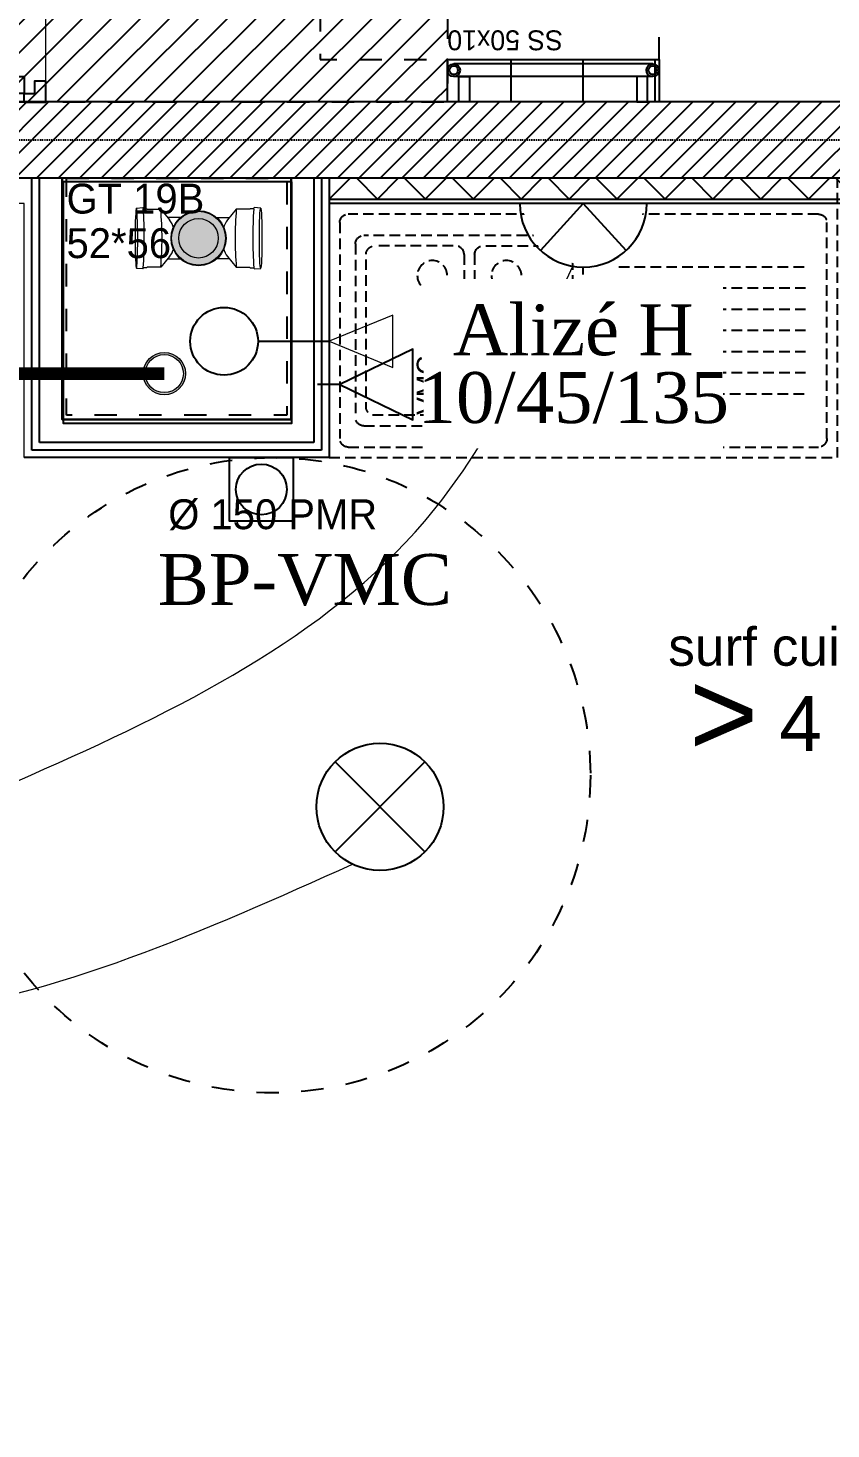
# Model space of a CAD drawing. Header units: centimetres. Extents: x 2191 to 12545, y -680 to 18662.
# Drawn here: x 11581.9 to 11771.5, y 3839 to 4169.9 of the extents above; entities that cross this region are included whole.
import ezdxf

# ---------------------------------------------------------------- set-up
doc = ezdxf.new("R2010")
doc.units = ezdxf.units.CM
for name, pattern in [('ISO-03', [1.5, 0.6, -0.9]), ('prlm_eu', [2, 1.25, -0.25, 0.25, -0.25]), ('Style de ligne -1', [0.41664, 0.20828, -0.20836]), ('Style de ligne -13', [0.147638, 0.098425, -0.049213]), ('Style de ligne -18', [0.164042, 0.054681, -0.109361]), ('Style de ligne -5', [0.20828, 0.069425, -0.138855]), ('VW-01', [0.41656, 0.20828, -0.20828])]:
    doc.linetypes.add(name, pattern=pattern)
for name, color, linetype in [('B Aménagement intérieur', 252, 'Continuous'), ('B Faux plafonds', 252, 'Continuous'), ('B Faux plafonds_Hatch', 252, 'Continuous'), ('B GÈnÈral_Hatch', 252, 'Continuous'), ('B Général', 252, 'Continuous'), ('C ANNOTATIONS-axes horizontaux', 252, 'Style de ligne -1'), ('C ANNOTATIONS-PMR', 252, 'Style de ligne -5'), ('C ANNOTATIONS-prestations', 252, 'Continuous'), ('C ANNOTATIONS-textes-numérotation gaine', 252, 'ISO-03'), ('D SURFACES-shab', 252, 'Continuous'), ('F REMPLISSAGE-vert clair', 252, 'Continuous'), ('F REMPLISSAGE-vert foncé', 252, 'Continuous'), ('prlm-CHAUFF-CONV', 20, 'Continuous'), ('prlm-EAU-CHU', 42, 'Continuous'), ('prlm-EAU-EUEV', 25, 'Continuous'), ('prlm-GT', 242, 'Continuous'), ('prlm-VMC', 93, 'Continuous')]:
    doc.layers.add(name, color=color, linetype=linetype)
doc.layers.add('prlm-ELEC-CFO', color=1, linetype='Continuous', lineweight=25)
doc.styles.add('Eurostile', font='Eurosti.TTF')
doc.styles.add('Eurostile (italic)', font='Eurostib.TTF')
doc.styles.add('prlm-sejc', font='arial.ttf', dxfattribs={"height": 20})
doc.styles.add('prlm-vmc', font='pala.ttf', dxfattribs={"height": 14})

# ---------------------------------------------------------------- blocks, each defined once
blk = doc.blocks.new('B 70.Rond 150_PMR')
at = {"layer": 'B Général', "linetype": 'VW-01', "ltscale": 25.4}
blk.add_circle((0, 0), 75, dxfattribs=at)
at = {"layer": 'B Général', "insert": (-61.5, 0), "char_height": 7.059, "attachment_point": 5, "rotation": 90, "line_spacing_factor": 0.894142, "style": 'Eurostile (italic)'}
blk.add_mtext('Ø 150 PMR', dxfattribs=at)
blk = doc.blocks.new('B 70.Evier 120.60 T3 et +')
at = {"layer": 'B Général', "linetype": 'Style de ligne -13', "ltscale": 25.4}
for p, q in [((-55.5, -2.5), (55.5, -2.5)), ((-57.5, -55.5), (-57.5, -4.5)), ((57.5, -4.5), (57.5, -55.5)), ((0, -50.5), (0, -9.53)), ((2, -7.53), (51.79, -7.53)), ((53.79, -9.53), (53.79, -50.5)), ((18.98, -10), (18.98, -10)), ((-52.12, -15), (-7.88, -15)), ((-52.5, -20), (-7.5, -20)), ((-52.5, -25), (-7.5, -25)), ((-52.5, -30), (-7.5, -30)), ((-52.5, -35), (-7.5, -35)), ((-52.5, -40), (-7.5, -40)), ((-52.12, -45), (-7.88, -45)), ((25.65, -43.33), (25.65, -43.33)), ((51.79, -52.5), (2, -52.5)), ((9.17, -50), (9.17, -50)), ((55.5, -57.5), (-55.5, -57.5))]:
    blk.add_line(p, q, dxfattribs=at)
at = {"layer": 'B Général', "linetype": 'Style de ligne -13', "ltscale": 25.4, "flags": 128}
blk.add_lwpolyline([(-60, 0), (-60, 6), (60, 6), (60, 0)], dxfattribs=at)
blk.add_lwpolyline([(-60, 0), (60, 0), (60, -60), (-60, -60)], close=True, dxfattribs=at)
for points in [[(25.65, -12), (25.65, -48, -0.414212), (23.65, -50), (4.5, -50, -0.198914), (3.09, -49.41, -0.198914), (2.5, -48), (2.5, -12, -0.414214), (4.5, -10)], [(25.65, -12, 0.414212), (23.65, -10), (4.45, -10)], [(28.15, -12), (28.15, -48, 0.414212), (30.15, -50), (49.29, -50, 0.198914), (50.71, -49.41, 0.198914), (51.29, -48), (51.29, -12, 0.414214), (49.29, -10)], [(28.15, -12, -0.414212), (30.15, -10), (49.34, -10)]]:
    blk.add_lwpolyline(points, format="xyb", dxfattribs=at)
at = {"layer": 'B Général', "linetype": 'Style de ligne -13', "ltscale": 25.4}
for centre, start, end in [((-55.5, -4.5), 90, 180), ((55.5, -4.5), 0, 90), ((2, -9.53), 90, 180), ((51.79, -9.53), 0, 90), ((2, -50.5), 180, 270), ((51.79, -50.5), 270, 0), ((-55.5, -55.5), 180, 270), ((55.5, -55.5), 270, 0)]:
    blk.add_arc(centre, 2, start, end, dxfattribs=at)
for centre in [(18.15, -17), (35.65, -17)]:
    blk.add_ellipse(centre, major_axis=(3.54, 0), ratio=1, dxfattribs=at)
blk = doc.blocks.new('B 70.VMC')
at = {"layer": 'B Général', "linetype": 'Style de ligne -1', "ltscale": 25.4}
blk.add_line((0, 10.77), (0, 17), dxfattribs=at)
at = {"layer": 'B Général', "linetype": 'Continuous', "flags": 128}
blk.add_lwpolyline([(0, 10.77), (-8.34, -6.52), (8.34, -6.52)], close=True, dxfattribs=at)
at = {"layer": 'C ANNOTATIONS-prestations', "insert": (-7.15, -7.39), "char_height": 4.706, "attachment_point": 1, "line_spacing_factor": 0.894142, "style": 'Eurostile'}
blk.add_mtext('VMC', dxfattribs=at)
blk = doc.blocks.new('B 70.Groupe-13-1')
at = {"layer": 'B GÈnÈral_Hatch', "linetype": 'Continuous'}
h = blk.add_hatch(dxfattribs=at)
h.set_pattern_fill('02_ISOLANT', color=256, angle=180, style=0, pattern_type=2)
h.set_pattern_definition([(225, (0, 0), (5.656854, -5.656854), []), (315, (0, 0), (-5.656854, -5.656854), [])])
h.paths.add_polyline_path([(11934.45, 4129.41), (11934.45, 4134.41), (11653.04, 4134.41), (11653.04, 4129.41)])
at = {"layer": 'B Général', "linetype": 'Continuous'}
for p, q in [((11590.04, 4077.41), (11590.04, 4134.41)), ((11644.04, 4134.41), (11644.04, 4077.41)), ((11934.45, 4134.41), (11653.04, 4134.41)), ((11934.45, 4134.41), (11653.04, 4134.41)), ((11934.45, 4129.41), (11653.04, 4129.41)), ((11934.45, 4128.41), (11653.04, 4128.41)), ((11934.45, 4128.41), (11653.04, 4128.41)), ((11653.04, 4128.41), (11653.04, 4068.41)), ((11644.04, 4077.41), (11590.04, 4077.41)), ((11653.04, 4068.41), (11581.04, 4068.41))]:
    blk.add_line(p, q, dxfattribs=at)
at = {"layer": 'D SURFACES-shab', "lineweight": 18, "flags": 128}
blk.add_lwpolyline([(11530.04, 3583.39), (11530.04, 3551.39), (11934.47, 3551.39), (11934.45, 4128.41), (11653.04, 4128.41), (11653.04, 4068.41), (11581.04, 4068.41), (11581.04, 4128.41), (11449.45, 4128.41), (11449.45, 3841.41), (11513.76, 3841.41), (11513.76, 3583.39)], close=True, dxfattribs=at)
at = {"layer": 'F REMPLISSAGE-vert clair'}
for p, q in [((11582.84, 4070.21), (11582.84, 4134.41)), ((11584.64, 4072.01), (11584.64, 4134.41)), ((11584.64, 4072.01), (11584.64, 4134.41)), ((11649.44, 4134.41), (11649.44, 4072.01)), ((11649.44, 4134.41), (11649.44, 4072.01)), ((11651.24, 4134.41), (11651.24, 4070.21)), ((11651.24, 4070.21), (11582.84, 4070.21)), ((11649.44, 4072.01), (11584.64, 4072.01)), ((11649.44, 4072.01), (11584.64, 4072.01))]:
    blk.add_line(p, q, dxfattribs=at)
at = {"layer": 'F REMPLISSAGE-vert clair', "linetype": 'Continuous'}
for p, q in [((11590.04, 4077.41), (11590.04, 4134.41)), ((11644.04, 4134.41), (11644.04, 4077.41)), ((11644.04, 4077.41), (11590.04, 4077.41))]:
    blk.add_line(p, q, dxfattribs=at)
at = {"layer": 'F REMPLISSAGE-vert foncé'}
for p, q in [((11582.84, 4070.21), (11582.84, 4134.41)), ((11651.24, 4134.41), (11651.24, 4070.21)), ((11651.24, 4070.21), (11582.84, 4070.21))]:
    blk.add_line(p, q, dxfattribs=at)
at = {"layer": 'F REMPLISSAGE-vert foncé', "linetype": 'Continuous'}
for p, q in [((11653.04, 4134.41), (11653.04, 4068.41)), ((11653.04, 4068.41), (11581.04, 4068.41))]:
    blk.add_line(p, q, dxfattribs=at)
at = {"layer": 'B Général', "xscale": -1}
blk.add_blockref('B 70.Evier 120.60 T3 et +', (11713.04, 4128.41), dxfattribs=at)
at = {"layer": 'B Général', "rotation": 90}
blk.add_blockref('B 70.VMC', (11666.31, 4085.66), dxfattribs=at)
at = {"layer": 'C ANNOTATIONS-PMR', "ltscale": 25.4, "rotation": 270}
blk.add_blockref('B 70.Rond 150_PMR', (11639.71, 3993.41), dxfattribs=at)
blk = doc.blocks.new('B 70.PP 80')
at = {"layer": 'B Général', "flags": 128}
blk.add_lwpolyline([(-43, 2.5), (-43, 85.5), (-39, 85.5), (-39, 2.5)], close=True, dxfattribs=at)
at = {"layer": 'B Général', "linetype": 'Style de ligne -18', "ltscale": 25.4, "flags": 128}
blk.add_lwpolyline([(46, 2.5), (45.27, 13.33), (43.1, 23.98), (39.53, 34.26), (34.61, 44), (28.44, 53.03), (21.1, 61.19), (12.74, 68.35), (3.5, 74.38), (-6.47, 79.18), (-17, 82.67), (-27.91, 84.79), (-39, 85.5)], dxfattribs=at)
at = {"layer": 'B Général', "linetype": 'Continuous', "flags": 128}
for points in [[(-45, 2.5), (-43, 2.5), (-43, 0), (-40, 0), (-40, -2.5), (-45, -2.5)], [(48, 2.5), (46, 2.5), (46, 0), (43, 0), (43, -2.5), (48, -2.5), (48, -2.5), (48, -2.5), (48, 1.79), (48, 1.79)]]:
    blk.add_lwpolyline(points, close=True, dxfattribs=at)
at = {"layer": 'C ANNOTATIONS-prestations', "insert": (-37.5, 32.5), "char_height": 5.8825, "attachment_point": 1, "rotation": 90, "line_spacing_factor": 0.894142, "style": 'Eurostile'}
blk.add_mtext('PP 83 x 204', dxfattribs=at)
blk = doc.blocks.new('B 70.200_wc-2')
at = {"layer": 'B Général', "linetype": 'Continuous'}
for p, q in [((-25, -20.1), (-25, 0)), ((-24.9, 0.1), (24.9, 0.1)), ((25, -20.1), (25, 0)), ((-19.5, -44.2), (-19.5, -21.9)), ((19.5, -44.2), (19.5, -21.9))]:
    blk.add_line(p, q, dxfattribs=at)
at = {"layer": 'B Général', "linetype": 'Continuous', "flags": 128}
blk.add_lwpolyline([(-25, -20.1), (-24.9, -20.6), (-24.75, -20.9), (-24.55, -21.2), (-24.3, -21.45), (-23.9, -21.7), (-23.4, -21.85), (-23.15, -21.9), (23.25, -21.9), (23.55, -21.85), (23.9, -21.7), (24.2, -21.5), (24.45, -21.3), (24.65, -21.05), (24.8, -20.75), (24.9, -20.5), (24.95, -20.3), (25, -20.1)], dxfattribs=at)
for points in [[(-19.5, -44.2), (-19.5, -44.2, 0.036537), (-19.11, -49.53, 0.035337), (-17.94, -54.75), (-17.94, -54.75, 0.041299), (-16.22, -59.09), (-16.22, -59.09), (-16.22, -59.1, 0.041783), (-13.79, -63.08, 0.053503), (-10.77, -66.4), (-10.77, -66.4, 0.054816), (-7.12, -69.02), (-7.12, -69.02, 0.063755), (-3.68, -70.42), (-3.68, -70.42, 0.064897), (0, -70.9)], [(0, -70.9, 0.064897), (3.68, -70.42), (3.68, -70.42, 0.063726), (7.12, -69.02), (7.12, -69.02, 0.054816), (10.77, -66.4), (10.77, -66.4, 0.053503), (13.79, -63.08, 0.041783), (16.22, -59.1), (16.22, -59.09), (16.22, -59.09, 0.041299), (17.94, -54.75), (17.94, -54.75, 0.035337), (19.11, -49.53, 0.036556), (19.5, -44.2)]]:
    blk.add_lwpolyline(points, format="xyb", dxfattribs=at)
at = {"layer": 'B Général', "linetype": 'Continuous'}
for centre, start, end in [((-24.9, 0), 90, 180), ((24.9, 0), 0, 90)]:
    blk.add_arc(centre, 0.1, start, end, dxfattribs=at)
blk = doc.blocks.new('B 70.Groupe-2-1')
at = {"layer": 'B Général', "linetype": 'Style de ligne -1', "ltscale": 25.4, "flags": 128}
blk.add_lwpolyline([(-35.4, 7.6), (35.6, 7.6), (35.6, -32.4), (-35.4, -32.4)], close=True, dxfattribs=at)
at = {"layer": 'B Général', "xscale": -1, "rotation": 270}
blk.add_blockref('B 70.200_wc-2', (35.5, 7.5), dxfattribs=at)
blk = doc.blocks.new('B 70.WC-plan-PMR')
at = {"layer": 'B Général', "linetype": 'Style de ligne -1', "ltscale": 25.4, "flags": 128}
blk.add_lwpolyline([(-114.5, 112.5), (15.5, 112.5), (15.5, 32.5), (-114.5, 32.5)], close=True, dxfattribs=at)
at = {"layer": 'B Général'}
blk.add_blockref('B 70.Groupe-2-1', (0, 0), dxfattribs=at)
blk = doc.blocks.new('B 70.Sèche-serviette')
at = {"layer": 'B GÈnÈral_Hatch', "linetype": 'Continuous'}
h = blk.add_hatch(dxfattribs=at)
h.set_pattern_fill('H_BARDAGE V 150', color=256, style=0, pattern_type=2)
h.set_pattern_definition([(90, (0, 3.493), (17, 0), [])])
h.paths.add_polyline_path([(-25, 8.4925), (25, 8.4925), (25, -1.5075), (-25, -1.5075)])
at = {"layer": 'B Général', "linetype": 'Continuous', "flags": 128}
blk.add_lwpolyline([(-25, 8.4925), (25, 8.4925), (25, -1.5075), (-25, -1.5075)], close=True, dxfattribs=at)
at = {"layer": 'C ANNOTATIONS-prestations', "insert": (25, -8.4925), "char_height": 4.706, "width": 50, "attachment_point": 9, "line_spacing_factor": 0.894142, "style": 'Eurostile'}
blk.add_mtext('SS 50x10', dxfattribs=at)
blk = doc.blocks.new('B 70.Groupe-26-1')
at = {"layer": 'B Faux plafonds_Hatch', "linetype": 'Continuous'}
h = blk.add_hatch(dxfattribs=at)
h.set_pattern_fill('F_P__SOFFITE', color=256, style=0, pattern_type=2)
h.set_pattern_definition([(45, (0, 0.2205), (-3.5277778, 3.3072917), [])])
h.paths.add_polyline_path([(11449.45, 4498.39), (11449.45, 4152.41), (11681.04, 4152.41), (11681.04, 4292.29), (11581.04, 4292.29), (11581.04, 4498.39)])
at = {"layer": 'B Faux plafonds', "linetype": 'VW-01', "ltscale": 25.4, "flags": 128}
blk.add_lwpolyline([(11449.45, 4498.39), (11449.45, 4152.41), (11681.04, 4152.41), (11681.04, 4292.29), (11581.04, 4292.29), (11581.04, 4498.39)], close=True, dxfattribs=at)
at = {"layer": 'B Général', "linetype": 'Continuous'}
blk.add_line((11581.04, 4152.39), (11586.04, 4152.39), dxfattribs=at)
at = {"layer": 'D SURFACES-shab', "lineweight": 18, "flags": 128}
blk.add_lwpolyline([(11934.45, 4152.41), (11934.45, 4340.39), (11746.04, 4340.39), (11746.04, 4340.39), (11681.04, 4340.39), (11681.04, 4292.41), (11586.04, 4292.41), (11586.04, 4152.41)], close=True, dxfattribs=at)
at = {"layer": 'B Général', "xscale": -1, "rotation": 270}
blk.add_blockref('B 70.WC-plan-PMR', (11618.44, 4276.91), dxfattribs=at)
at = {"layer": 'B Général'}
for name, p, rotation in [('B 70.PP 80', (11583.54, 4197.39), 90), ('B 70.Sèche-serviette', (11705.94, 4160.9), 180)]:
    blk.add_blockref(name, p, dxfattribs=dict(at, rotation=rotation))
blk = doc.blocks.new('B 70.Groupe-29-1')
at = {"layer": 'B Général', "linetype": 'VW-01', "ltscale": 25.4, "flags": 128}
blk.add_lwpolyline([(11591.04, 4134.41), (11643.04, 4134.41), (11643.04, 4078.41), (11591.04, 4078.41)], close=True, dxfattribs=at)
at = {"layer": 'C ANNOTATIONS-textes-numérotation gaine', "insert": (11591.04, 4133.11), "char_height": 7.059, "width": 37, "attachment_point": 1, "line_spacing_factor": 0.894142, "style": 'Eurostile'}
blk.add_mtext('GT 19B\\P52*56', dxfattribs=at)
blk = doc.blocks.new('xi.cceu3')
at = {"layer": 'prlm-EAU-CHU', "color": 0, "lineweight": 13}
for p, q in [((-14.67, 7.11), (-13.12, 7.25)), ((-13.03, 6.94), (-13.12, 7.25)), ((-13.03, 6.97), (-12.22, 6.97)), ((-12.22, 6.97), (-12.09, 6.85)), ((-12.09, 6.85), (-8.92, 6.85)), ((-8.91, 6.84), (-6.83, 4.34)), ((8.91, 6.84), (6.83, 4.34)), ((12.09, 6.85), (8.92, 6.85)), ((12.22, 6.97), (12.09, 6.85)), ((13.03, 6.97), (12.22, 6.97)), ((13.03, 6.94), (13.12, 7.25)), ((14.67, 7.11), (13.12, 7.25)), ((-4.09, 4.87), (-7.27, 4.87)), ((4.09, 4.87), (7.27, 4.87)), ((-6.83, -4.34), (-8.91, -6.84)), ((-7.27, -4.87), (-4.09, -4.87)), ((7.27, -4.87), (4.09, -4.87)), ((6.83, -4.34), (8.91, -6.84)), ((-13.12, -7.25), (-14.67, -7.11)), ((-13.12, -7.25), (-13.03, -6.97)), ((-12.22, -6.97), (-13.03, -6.97)), ((-12.09, -6.85), (-12.22, -6.97)), ((-8.92, -6.85), (-12.09, -6.85)), ((8.92, -6.85), (12.09, -6.85)), ((12.09, -6.85), (12.22, -6.97)), ((12.22, -6.97), (13.03, -6.97)), ((13.12, -7.25), (13.03, -6.97)), ((13.12, -7.25), (14.67, -7.11))]:
    blk.add_line(p, q, dxfattribs=at)
for radius in [6.36, 4.67]:
    blk.add_circle((0, 0), radius, dxfattribs=at)
for centre, radius, start, end in [((-119.65, 0.01), 106.84, 356.2523, 3.719), ((-87.18, 0), 78.56, 354.9975, 5.0025), ((87.18, 0), 78.56, 174.9975, 185.0025), ((119.65, 0.01), 106.84, 176.281, 183.7477), ((-11.68, 0.73), 6.05, 16.1332, 36.5542), ((11.68, 0.73), 6.05, 143.4458, 163.8668), ((-11.68, -0.73), 6.05, 323.4458, 343.8668), ((11.68, -0.73), 6.05, 196.1332, 216.5542)]:
    blk.add_arc(centre, radius, start, end, dxfattribs=at)
at = {"layer": 'prlm-EAU-CHU', "color": 0, "lineweight": 13, "extrusion": (0, 0, -1)}
blk.add_ellipse((-14.67, 0), major_axis=(0, 7.1), ratio=0.043635, dxfattribs=at)
at = {"layer": 'prlm-EAU-CHU', "color": 0, "lineweight": 13}
blk.add_ellipse((14.67, 0), major_axis=(0, 7.1), ratio=0.043635, dxfattribs=at)
blk = doc.blocks.new('xi.be')
at = {"layer": 'prlm-VMC', "color": 0, "linetype": 'ByBlock', "lineweight": 5, "flags": 128}
blk.add_lwpolyline([(-6.17, -15), (6.17, -15), (0, 0)], close=True, dxfattribs=at)
at = {"layer": 'prlm-VMC', "color": 0, "linetype": 'ByBlock', "lineweight": 5}
blk.add_solid([(0, -1), (5.17, -14), (-5.17, -14), (0, -1)], dxfattribs=at)
blk = doc.blocks.new('xi.chu')
at = {"layer": 'prlm-EAU-EUEV', "linetype": 'ByBlock', "lineweight": 5}
blk.add_hatch(color=0, dxfattribs=at).paths.add_polyline_path([(6.5, 0, 1), (-6.5, 0, 1)])
at = {"layer": 'prlm-EAU-EUEV', "color": 0, "linetype": 'ByBlock', "lineweight": 5}
blk.add_circle((0, 0), 6.5, dxfattribs=at)
blk = doc.blocks.new('xi.bp-vmc-cui')
at = {"layer": 'prlm-VMC', "color": 0, "linetype": 'ByBlock', "lineweight": -2, "flags": 128}
blk.add_lwpolyline([(-7.5, 7.5), (7.5, 7.5), (7.5, -7.5), (-7.5, -7.5)], close=True, dxfattribs=at)
at = {"layer": 'prlm-VMC', "color": 0, "linetype": 'ByBlock', "lineweight": -2}
blk.add_circle((0, 0), 6, dxfattribs=at)
blk = doc.blocks.new('xi.vp')
at = {"layer": 'prlm-EAU-EUEV', "lineweight": 5}
h = blk.add_hatch(color=0, dxfattribs=at)
h.paths.add_polyline_path([(5, 0, 1), (-5, 0, 1)])
h.paths.add_polyline_path([(4.5, 0, 1), (-4.5, 0, 1)], flags=16)
at = {"layer": 'prlm-EAU-EUEV', "color": 0, "lineweight": 5}
for radius in [5, 4.5]:
    blk.add_circle((0, 0), radius, dxfattribs=at)
blk = doc.blocks.new('xi.4m²')
at = {"color": 0}
blk.add_wipeout([(-34.54, 20.54), (34.54, 20.54), (34.54, -20.54), (-34.54, -20.54)], dxfattribs=at).dxf.layer = 'prlm-ELEC-CFO'
at = {"layer": 'prlm-ELEC-CFO', "color": 0, "attachment_point": 6, "line_spacing_factor": 0.8, "style": 'prlm-sejc'}
for s, insert, char_height in [('surf cuisine', (30.36, 8.9), 9), ('4 m²', (29.31, -9.19), 13)]:
    blk.add_mtext(s, dxfattribs=dict(at, insert=insert, char_height=char_height))
at = {"layer": 'prlm-ELEC-CFO', "color": 0, "style": 'prlm-sejc', "flags": 8}
blk.add_attdef('?', (-28.3, -16.79), '', height=20, dxfattribs=at)
blk = doc.blocks.new('xi.ECAP')
at = {"color": 0}
blk.add_wipeout([(-15, 0), (-10.13, 11.06), (0, 15), (10.13, 11.06), (15, 0)], dxfattribs=at).dxf.layer = 'prlm-ELEC-CFO'
at = {"layer": 'prlm-ELEC-CFO', "color": 0, "linetype": 'ByBlock', "lineweight": -2, "flags": 128}
blk.add_lwpolyline([(15, 0, 1), (-15, 0)], format="xyb", close=True, dxfattribs=at)
at = {"layer": 'prlm-ELEC-CFO', "color": 0}
blk.add_lwpolyline([(-10.13, 11.06), (0, 0), (10.13, 11.06)], dxfattribs=at)
blk = doc.blocks.new('xi.PTCE')
at = {"layer": 'prlm-ELEC-CFO', "color": 0}
for points in [[(-10.61, 10.61), (10.61, -10.61)], [(10.61, 10.61), (-10.61, -10.61)]]:
    blk.add_lwpolyline(points, dxfattribs=at)
at = {"layer": 'prlm-ELEC-CFO', "color": 0, "linetype": 'ByBlock'}
blk.add_circle((0, 0), 15, dxfattribs=at)
blk = doc.blocks.new('xi.TSL-050-050')
at = {"layer": 'prlm-CHAUFF-CONV', "linetype": 'ByBlock', "lineweight": -2}
h = blk.add_hatch(color=0, dxfattribs=at)
edge = h.paths.add_edge_path()
edge.add_arc((-23.5, 7.5), 1.5, 0, 360)
edge = h.paths.add_edge_path(flags=17)
edge.add_arc((-23.5, 7.5), 1, 0, 360)
edge = h.paths.add_edge_path()
edge.add_arc((23.5, 7.5), 1.5, 0, 360)
edge = h.paths.add_edge_path(flags=17)
edge.add_arc((23.5, 7.5), 1, 0, 360)
at = {"layer": 'prlm-CHAUFF-CONV', "color": 0, "linetype": 'ByBlock', "lineweight": -2, "flags": 128}
for points in [[(23.5, 9), (-23.5, 9)], [(23.5, 6), (-23.5, 6)]]:
    blk.add_lwpolyline(points, dxfattribs=at)
at = {"layer": 'prlm-CHAUFF-CONV', "color": 0, "linetype": 'ByBlock', "lineweight": -2}
for points in [[(-19.73, 0), (-22.27, 0), (-22.27, 6), (-19.73, 6)], [(19.73, 0), (22.27, 0), (22.27, 6), (19.73, 6)]]:
    blk.add_lwpolyline(points, close=True, dxfattribs=at)
for centre, radius in [((-23.5, 7.5), 1.5), ((-23.5, 7.5), 1), ((23.5, 7.5), 1.5), ((23.5, 7.5), 1)]:
    blk.add_circle(centre, radius, dxfattribs=at)

msp = doc.modelspace()

# ---------------------------------------------------------------- hatches: boundary and pattern name
at = {"layer": 'B GÈnÈral_Hatch', "linetype": 'Continuous'}
h = msp.add_hatch(dxfattribs=at)
h.set_pattern_fill('50_BETON', color=256, style=0, pattern_type=2)
h.set_pattern_definition([(45, (0, 0), (2.4253472, -2.6458333), [])])
h.paths.add_polyline_path([(11449.45, 4152.41), (11449.45, 4134.41), (11944.45, 4134.41), (11944.45, 4152.41)])

# ---------------------------------------------------------------- linework, layer by layer
at = {"layer": 'B Général', "linetype": 'Continuous', "lineweight": 18}
for p, q in [((11934.45, 4152.41), (11449.45, 4152.41)), ((11934.45, 4134.41), (11449.45, 4134.41))]:
    msp.add_line(p, q, dxfattribs=at)
at = {"layer": 'B Général', "linetype": 'Continuous'}
for p, q in [((11934.45, 4152.41), (11449.45, 4152.41)), ((11934.45, 4134.41), (11449.45, 4134.41))]:
    msp.add_line(p, q, dxfattribs=at)
at = {"layer": 'C ANNOTATIONS-axes horizontaux'}
msp.add_line((12370.81, 4143.39), (2960.81, 4143.39), dxfattribs=at)
msp.add_line((12370.81, 4143.39), (2960.81, 4143.39), dxfattribs=at)
at = {"layer": 'prlm-EAU-EUEV', "linetype": 'prlm_eu', "ltscale": 50, "const_width": 3, "flags": 128}
msp.add_lwpolyline([(11209.88, 4123.88), (11209.88, 4088.26), (11614.12, 4088.26)], dxfattribs=at)
at = {"layer": 'prlm-ELEC-CFO', "lineweight": 13}
msp.add_spline([(11458.94, 3941.77), (11552.4, 3936.76), (11658.58, 3972.42)], degree=3, dxfattribs=at)
at = {"layer": 'prlm-GT'}
for points in [[(11644.04, 4134.41), (11590.04, 4134.41), (11590.04, 4077.41), (11644.04, 4077.41)], [(11644.25, 4133.53), (11590.25, 4133.53), (11590.25, 4076.53), (11644.25, 4076.53)]]:
    msp.add_lwpolyline(points, close=True, dxfattribs=at)
at = {"layer": 'prlm-VMC'}
msp.add_lwpolyline([(11636.24, 4095.89), (11653.04, 4095.89)], dxfattribs=at)
msp.add_circle((11628.24, 4095.89), 8, dxfattribs=at)

# ---------------------------------------------------------------- block references
at = {"layer": 'B Aménagement intérieur'}
for name in ['B 70.Groupe-26-1', 'B 70.Groupe-13-1']:
    msp.add_blockref(name, (0, 0), dxfattribs=at)
at = {"layer": 'C ANNOTATIONS-textes-numérotation gaine'}
msp.add_blockref('B 70.Groupe-29-1', (0, 0), dxfattribs=at)
at = {"layer": 'prlm-CHAUFF-CONV'}
msp.add_blockref('xi.TSL-050-050', (11705.94, 4152.41), dxfattribs=at)
at = {"layer": 'prlm-EAU-CHU'}
msp.add_blockref('xi.cceu3', (11622.2, 4120.22), dxfattribs=at)
at = {"layer": 'prlm-EAU-EUEV', "ltscale": 50}
msp.add_blockref('xi.chu', (11622.2, 4120.22), dxfattribs=at)
at = {"layer": 'prlm-EAU-EUEV'}
msp.add_blockref('xi.vp', (11614.12, 4088.26), dxfattribs=at)
at = {"layer": 'prlm-ELEC-CFO'}
msp.add_blockref('xi.PTCE', (11665.04, 3985.95), dxfattribs=at)
at = {"layer": 'prlm-VMC', "rotation": 90}
msp.add_blockref('xi.be', (11653.04, 4095.89), dxfattribs=at)
at = {"layer": 'prlm-VMC'}
msp.add_blockref('xi.bp-vmc-cui', (11637.04, 4060.91), dxfattribs=at)

# ---------------------------------------------------------------- texts
at = {"layer": 'prlm-VMC', "insert": (11612.54, 4045.65), "char_height": 12, "attachment_point": 1, "style": 'prlm-vmc'}
msp.add_mtext_dynamic_manual_height_columns('BP-VMC', width=101.1298, gutter_width=50, heights=[0], dxfattribs=at)

# ---------------------------------------------------------------- next in the draw order: block references
at = {"layer": 'prlm-ELEC-CFO', "rotation": 180}
msp.add_blockref('xi.ECAP', (11713.04, 4128.41), dxfattribs=at)
at = {"layer": 'prlm-ELEC-CFO'}
msp.add_blockref('xi.4m²', (11766.32, 4014.8), dxfattribs=at).add_auto_attribs({'?': '>'})

# ---------------------------------------------------------------- next in the draw order: linework, layer by layer
at = {"layer": 'prlm-ELEC-CFO', "lineweight": 13}
msp.add_spline([(11458.69, 3943.27), (11582.62, 3993.45), (11675.61, 4053.39), (11710.54, 4113.62)], degree=3, dxfattribs=at)

# ---------------------------------------------------------------- next in the draw order: texts
at = {"layer": 'prlm-VMC', "ltscale": 25, "insert": (11710.68, 4090.51), "char_height": 12, "width": 58.6147, "attachment_point": 5, "line_spacing_factor": 0.8, "style": 'prlm-vmc', "bg_fill": 2}
msp.add_mtext('Alizé H 10/45/135', dxfattribs=at)

doc.saveas('drawing.dxf')
